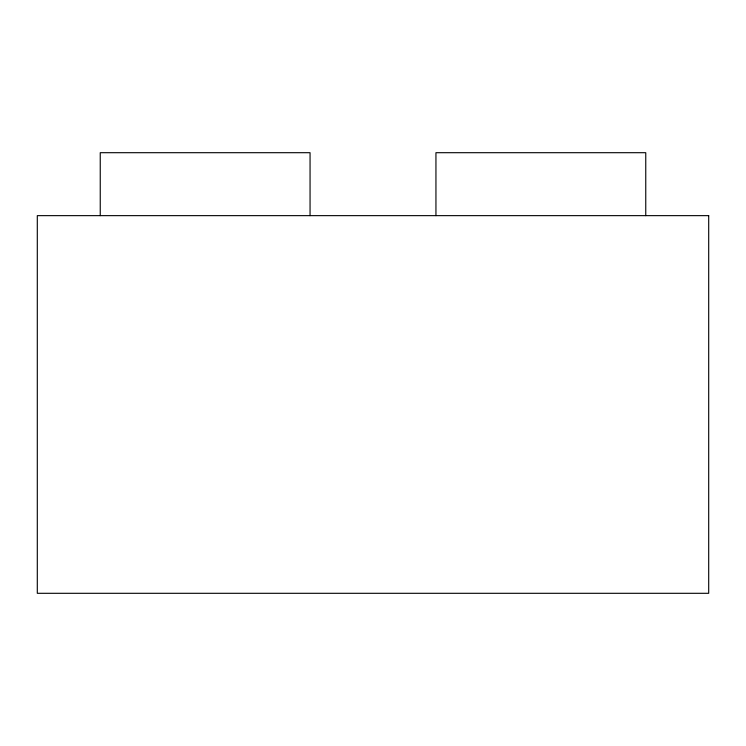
<?xml version="1.0" encoding="UTF-8"?>
<svg xmlns="http://www.w3.org/2000/svg" width="746" height="746" viewBox="0 0 746 746"><rect width="100%" height="100%" fill="white"/><g stroke="black" fill="none" stroke-linecap="round" stroke-linejoin="round"><path stroke-width="1.12" d="M645.756 215.641L645.756 152.697L435.944 152.697L435.944 215.641M310.056 215.641L310.056 152.697L100.244 152.697L100.244 215.641M708.7 215.641L37.3 215.641L37.3 593.303L708.7 593.303L708.7 215.641"/></g></svg>
